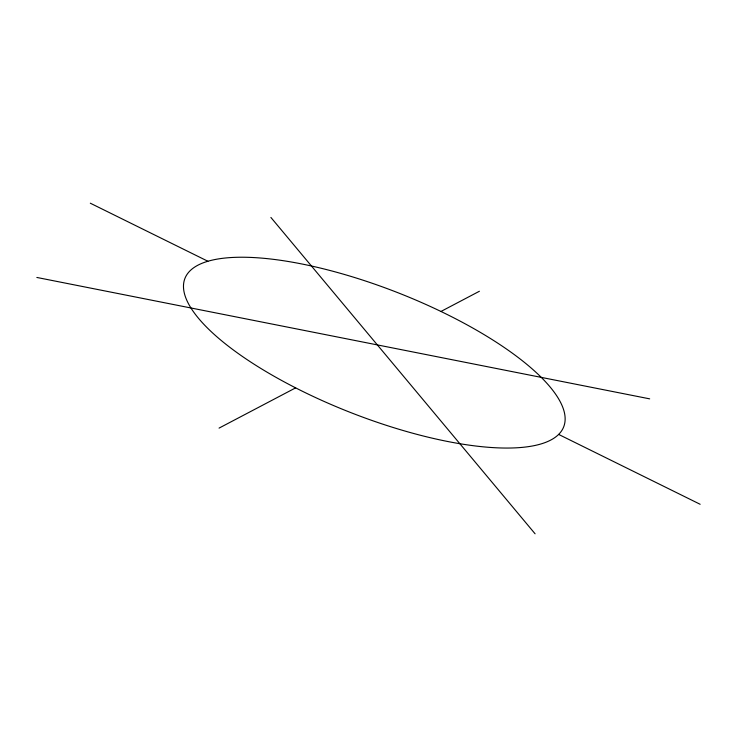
<?xml version="1.0" encoding="UTF-8"?>
<svg xmlns="http://www.w3.org/2000/svg" width="737" height="737" viewBox="0 0 737 737"><rect width="100%" height="100%" fill="white"/><g stroke="black" fill="none" stroke-linecap="round" stroke-linejoin="round"><path stroke-width="1.11" d="M219.055 428.114L295.629 387.865M440.956 311.465L479.4 291.253M36.85 277.453L649.675 398.855M90.31 203.2L207.898 261.257M558.637 434.415A203.403 64.405 21.4 0 1 239.378 354.331A203.403 64.405 21.4 0 1 324.906 269.18A203.403 64.405 21.4 0 1 558.637 434.415L700.15 504.283M270.894 217.443L535.09 533.8"/></g></svg>
